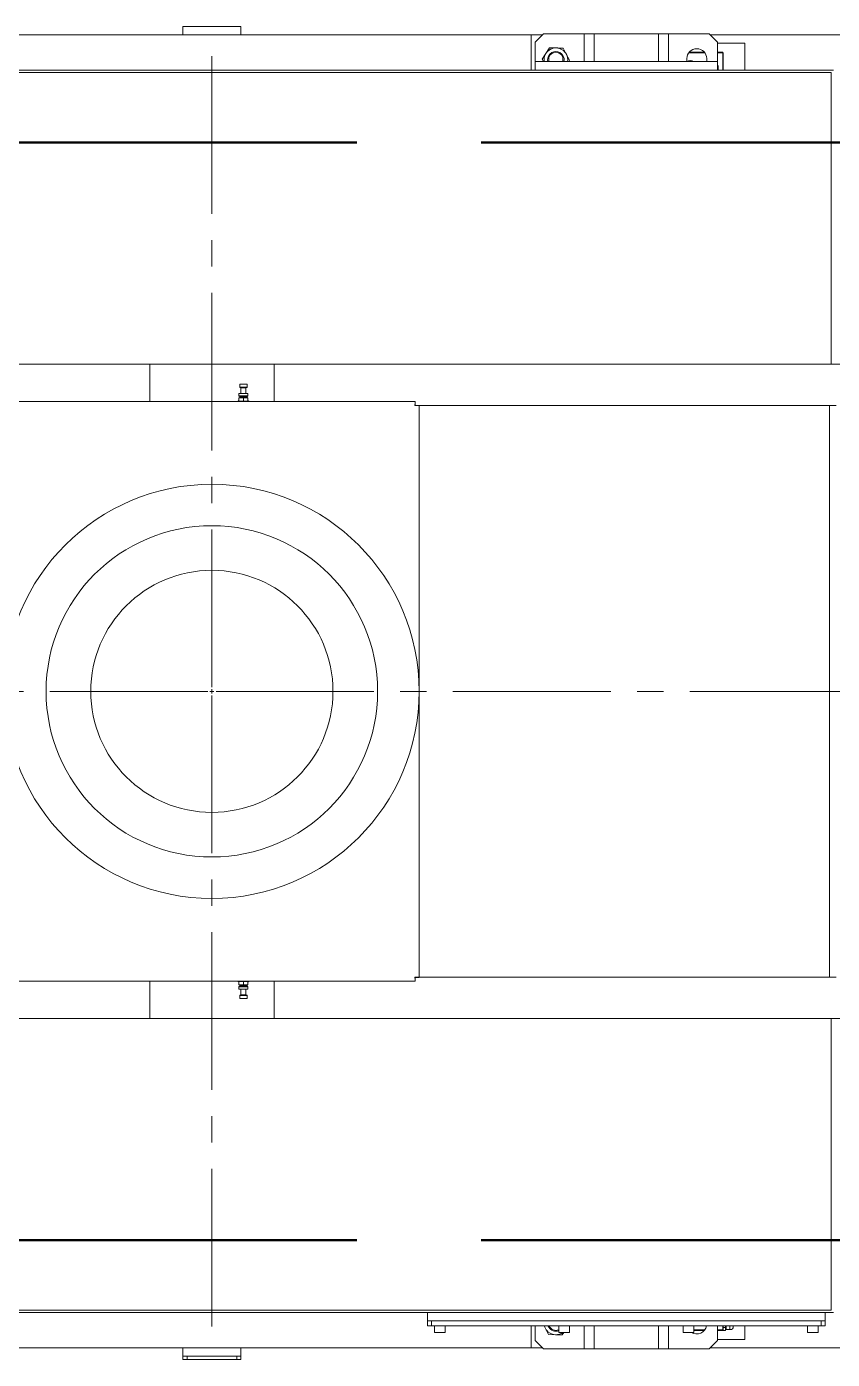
# Model space of a CAD drawing. Header units: millimetres. Extents: x 163705 to 1616509, y 81827 to 302547.
# Drawn here: x 915886 to 916858, y 145853 to 147462 of the extents above; entities that cross this region are included whole.
import ezdxf

# ---------------------------------------------------------------- set-up
doc = ezdxf.new("R2010")
doc.units = ezdxf.units.MM
doc.header["$LTSCALE"] = 10
doc.linetypes.add('ACAD_ISO02W100', pattern=[15, 12, -3])
doc.linetypes.add('CENTER2', pattern=[28.575, 19.05, -3.175, 3.175, -3.175])
doc.layers.add('1-中心线', color=1, linetype='CENTER2', lineweight=0)
doc.layers.add('1-设备轮廓', color=2, linetype='Continuous', lineweight=18)

# ---------------------------------------------------------------- blocks, each defined once
blk = doc.blocks.new('SW_CENTERMARKSYMBOL_0')
at = {"lineweight": 18}
for p, q in [((0, 5), (0, 774.5)), ((-5, 0), (-774.5, 0)), ((0, 0), (-2.5, 0)), ((0, 0), (0, 2.5)), ((0, 0), (0, -2.5)), ((0, 0), (2.5, 0)), ((5, 0), (774.5, 0)), ((0, -5), (0, -774.5))]:
    blk.add_line(p, q, dxfattribs=at)
blk = doc.blocks.new('G$C8841F3B5')
for p, q in [((1894.9, 1609), (1964.9, 1609)), ((1894.9, 1599), (1894.9, 1609)), ((1964.9, 1599), (1964.9, 1609)), ((1095.9, 1599), (1328.5, 1599)), ((1329.9, 1600.4), (1319.9, 1590.4)), ((1529.9, 1600.4), (1329.9, 1600.4)), ((1378.9, 1600.4), (1378.9, 1566.9)), ((1378.9, 1600.4), (1390.9, 1600.4)), ((1390.9, 1600.4), (1390.9, 1566.9)), ((1480.9, 1600.4), (1468.9, 1600.4)), ((1468.9, 1600.4), (1468.9, 1566.9)), ((1480.9, 1600.4), (1480.9, 1566.9)), ((1539.9, 1590.4), (1529.9, 1600.4)), ((1544.9, 1599), (1531.3, 1599)), ((1544.9, 1556.5), (1544.9, 1599)), ((1544.9, 1599), (2763.9, 1599)), ((1286.9, 1556.5), (1286.9, 1589)), ((1286.9, 1589), (1319.9, 1589)), ((1313.4, 1578), (1312.9, 1577.5)), ((1312.9, 1556.5), (1312.9, 1577.5)), ((1312.9, 1577.5), (1313.4, 1577.5)), ((1313.4, 1578), (1313.4, 1577.5)), ((1313.4, 1578), (1319.9, 1578)), ((1313.4, 1577.5), (1313.4, 1556.5)), ((1319.9, 1577.5), (1313.4, 1577.5)), ((1319.9, 1590.4), (1319.9, 1566.9)), ((1354.6, 1577.5), (1335.2, 1577.5)), ((1335.6, 1578), (1354.2, 1578)), ((1506.1, 1582.9), (1502.3, 1575.7)), ((1522.6, 1583.6), (1514.3, 1583.3)), ((1527, 1576.6), (1522.6, 1583.6)), ((1539.9, 1566.9), (1539.9, 1590.4)), ((1539.9, 1566.9), (1319.9, 1566.9)), ((1319.9, 1566.9), (1319.9, 1556.5)), ((1332.9, 1570.4), (1332.9, 1566.9)), ((1356.9, 1566.9), (1356.9, 1570.4)), ((1378.9, 1566.9), (1390.9, 1566.9)), ((1480.9, 1566.9), (1468.9, 1566.9)), ((1502.3, 1575.7), (1498.4, 1568.4)), ((1498.4, 1568.4), (1499.4, 1566.9)), ((1506.4, 1572), (1506.4, 1574.3)), ((1506.4, 1566.9), (1506.4, 1572)), ((1523.4, 1574.3), (1523.4, 1572)), ((1523.4, 1566.9), (1523.4, 1572)), ((1531.3, 1569.6), (1527, 1576.6)), ((1529.9, 1566.9), (1531.3, 1569.6)), ((1539.9, 1566.9), (1539.9, 1556.5)), ((1179.9, 1556.5), (2679.9, 1556.5)), ((1182.9, 1553.5), (1182.9, 1201.5)), ((2676.9, 1553.5), (1182.9, 1553.5)), ((1108.9, 1201.5), (1854.9, 1201.5)), ((1854.9, 1201.5), (2004.9, 1201.5)), ((1854.9, 1201.5), (1854.9, 1156.5)), ((2004.9, 1201.5), (2004.9, 1156.5)), ((2004.9, 1201.5), (2750.9, 1201.5)), ((1887.8, 1177.5), (1887.5, 1177.2)), ((1887.5, 1177.2), (1887.5, 1173.6)), ((1887.5, 1177.2), (1896.3, 1177.2)), ((1887.8, 1177.5), (1896, 1177.5)), ((1896.3, 1177.2), (1896, 1177.5)), ((1896.3, 1173.6), (1896.3, 1177.2)), ((1886.7, 1166.2), (1886.4, 1165.9)), ((1886.4, 1165.9), (1886.4, 1163.4)), ((1886.4, 1165.9), (1897.4, 1165.9)), ((1886.4, 1163.4), (1886.7, 1163)), ((1886.4, 1163.4), (1897.4, 1163.4)), ((1886.4, 1160.7), (1889.1, 1161)), ((1886.4, 1161), (1886.4, 1160.7)), ((1886.4, 1161), (1889.1, 1161)), ((1886.4, 1160.7), (1886.4, 1156.9)), ((1886.7, 1166.2), (1897.1, 1166.2)), ((1886.7, 1163), (1897.1, 1163)), ((1887.5, 1173.6), (1887.8, 1173.3)), ((1887.5, 1173.6), (1896.3, 1173.6)), ((1887.8, 1162.5), (1887.5, 1162.2)), ((1887.5, 1162.2), (1887.5, 1161)), ((1887.5, 1162.2), (1896.3, 1162.2)), ((1887.8, 1173.3), (1896, 1173.3)), ((1887.8, 1162.5), (1896, 1162.5)), ((1889.2, 1173.3), (1888.9, 1173)), ((1888.9, 1173), (1888.9, 1166.2)), ((1888.9, 1173), (1894.9, 1173)), ((1888.9, 1163), (1888.9, 1162.5)), ((1889.1, 1161), (1891.9, 1160.7)), ((1889.1, 1161), (1894.6, 1161)), ((1891.9, 1160.7), (1894.6, 1161)), ((1891.9, 1160.7), (1891.9, 1156.9)), ((1894.9, 1173), (1894.6, 1173.3)), ((1894.6, 1161), (1897.4, 1160.7)), ((1894.6, 1161), (1897.4, 1161)), ((1894.9, 1166.2), (1894.9, 1173)), ((1894.9, 1162.5), (1894.9, 1163)), ((1896, 1173.3), (1896.3, 1173.6)), ((1896.3, 1162.2), (1896, 1162.5)), ((1896.3, 1161), (1896.3, 1162.2)), ((1897.4, 1165.9), (1897.1, 1166.2)), ((1897.1, 1163), (1897.4, 1163.4)), ((1897.4, 1163.4), (1897.4, 1165.9)), ((1897.4, 1160.7), (1897.4, 1161)), ((1897.4, 1160.7), (1897.4, 1156.9)), ((1176.9, 1151.5), (1184.9, 1151.5)), ((1184.9, 461.5), (1184.9, 1151.5)), ((1184.9, 1151.5), (1679.9, 1151.5)), ((1679.9, 1151.8), (1683.9, 1151.8)), ((1679.9, 461.2), (1679.9, 1151.8)), ((2175.2, 1156.5), (1684.6, 1156.5)), ((1684.6, 1156.5), (1684.6, 1152.5)), ((1885.4, 1156.9), (1885, 1156.5)), ((1885.4, 1156.9), (1898.4, 1156.9)), ((1897.4, 1157.6), (1898, 1156.9)), ((1898.7, 1156.5), (1898.4, 1156.9)), ((1184.9, 461.5), (1176.9, 461.5)), ((1184.9, 461.5), (1679.9, 461.5)), ((1679.9, 461.2), (1683.9, 461.2)), ((1684.6, 456.5), (1684.6, 460.5)), ((1684.6, 456.5), (2175.2, 456.5)), ((1854.9, 411.5), (1854.9, 456.5)), ((1885, 456.5), (1885.4, 456.1)), ((1898.4, 456.1), (1885.4, 456.1)), ((1886.4, 455.4), (1885.8, 456.1)), ((1886.4, 452.3), (1886.4, 456.1)), ((1889.1, 452), (1886.4, 452.3)), ((1886.4, 452.3), (1886.4, 452)), ((1889.1, 452), (1886.4, 452)), ((1887.5, 452), (1887.5, 450.8)), ((1887.5, 450.8), (1887.8, 450.5)), ((1896.3, 450.8), (1887.5, 450.8)), ((1891.9, 452.3), (1889.1, 452)), ((1894.6, 452), (1889.1, 452)), ((1891.9, 452.3), (1891.9, 456.1)), ((1894.6, 452), (1891.9, 452.3)), ((1897.4, 452.3), (1894.6, 452)), ((1897.4, 452), (1894.6, 452)), ((1896, 450.5), (1896.3, 450.8)), ((1896.3, 450.8), (1896.3, 452)), ((1897.4, 452.3), (1897.4, 456.1)), ((1897.4, 452), (1897.4, 452.3)), ((1898.4, 456.1), (1898.7, 456.5)), ((2004.9, 411.5), (2004.9, 456.5)), ((1886.7, 450), (1886.4, 449.6)), ((1886.4, 449.6), (1886.4, 447.1)), ((1897.4, 449.6), (1886.4, 449.6)), ((1886.4, 447.1), (1886.7, 446.8)), ((1897.4, 447.1), (1886.4, 447.1)), ((1897.1, 450), (1886.7, 450)), ((1897.1, 446.8), (1886.7, 446.8)), ((1887.8, 439.7), (1887.5, 439.4)), ((1887.5, 439.4), (1887.5, 435.8)), ((1896.3, 439.4), (1887.5, 439.4)), ((1887.5, 435.8), (1887.8, 435.5)), ((1896.3, 435.8), (1887.5, 435.8)), ((1896, 450.5), (1887.8, 450.5)), ((1896, 439.7), (1887.8, 439.7)), ((1896, 435.5), (1887.8, 435.5)), ((1888.9, 450.5), (1888.9, 450)), ((1888.9, 446.8), (1888.9, 440)), ((1888.9, 440), (1889.2, 439.7)), ((1894.9, 440), (1888.9, 440)), ((1894.6, 439.7), (1894.9, 440)), ((1894.9, 450), (1894.9, 450.5)), ((1894.9, 440), (1894.9, 446.8)), ((1896.3, 439.4), (1896, 439.7)), ((1896, 435.5), (1896.3, 435.8)), ((1896.3, 435.8), (1896.3, 439.4)), ((1897.4, 449.6), (1897.1, 450)), ((1897.1, 446.8), (1897.4, 447.1)), ((1897.4, 447.1), (1897.4, 449.6)), ((1108.9, 411.5), (1854.9, 411.5)), ((1182.9, 411.5), (1182.9, 59.5)), ((2004.9, 411.5), (1854.9, 411.5)), ((2004.9, 411.5), (2750.9, 411.5)), ((1179.9, 56.5), (2679.9, 56.5)), ((1182.9, 59.5), (2676.9, 59.5)), ((1189.9, 46.5), (1189.9, 56.5)), ((1669.9, 46.5), (1669.9, 56.5)), ((1189.9, 40.5), (1189.9, 46.5)), ((1669.9, 46.5), (1189.9, 46.5)), ((1194.9, 40.5), (1189.9, 40.5)), ((1194.9, 46.5), (1194.9, 40.5)), ((1664.9, 46.5), (1194.9, 46.5)), ((1664.9, 40.5), (1194.9, 40.5)), ((1198.4, 40.5), (1198.4, 32.6)), ((1211.3, 32.5), (1198.5, 32.5)), ((1211.4, 32.6), (1211.4, 40.5)), ((1286.9, 40.5), (1286.9, 24)), ((1301.1, 38.2), (1301.1, 40.5)), ((1303.1, 36.2), (1305.1, 36.2)), ((1305.1, 36.1), (1305.1, 40.5)), ((1305.1, 36.1), (1309.6, 36.1)), ((1309.6, 36.1), (1309.6, 40.5)), ((1309.6, 36.2), (1310.4, 36.2)), ((1310.4, 38.5), (1310.4, 40.5)), ((1310.4, 38.5), (1312.9, 38.5)), ((1310.4, 35), (1310.4, 38.5)), ((1310.4, 35), (1313.4, 35)), ((1312.9, 35.5), (1312.9, 40.5)), ((1312.9, 35.5), (1313.4, 35)), ((1312.9, 35.5), (1313.4, 35.5)), ((1313.4, 40.5), (1313.4, 35.5)), ((1313.4, 35.5), (1313.4, 35)), ((1313.4, 35.5), (1319.9, 35.5)), ((1319.9, 35), (1313.4, 35)), ((1319.9, 40.5), (1319.9, 22.6)), ((1335.2, 35.5), (1348.4, 35.5)), ((1348.4, 35), (1335.6, 35)), ((1348.4, 40.5), (1348.4, 32.6)), ((1361.3, 32.5), (1348.5, 32.5)), ((1361.4, 32.6), (1361.4, 40.5)), ((1378.9, 12.6), (1378.9, 40.5)), ((1390.9, 12.6), (1390.9, 40.5)), ((1468.9, 12.6), (1468.9, 40.5)), ((1480.9, 12.6), (1480.9, 40.5)), ((1498.4, 40.5), (1498.4, 32.6)), ((1511.3, 32.5), (1498.5, 32.5)), ((1505.3, 32.5), (1507.2, 29.4)), ((1511.4, 32.6), (1511.4, 40.5)), ((1523.4, 40.5), (1523.4, 38.7)), ((1523.7, 30.1), (1527.5, 37.3)), ((1527.5, 37.3), (1529.2, 40.5)), ((1539.9, 22.6), (1539.9, 40.5)), ((1544.9, 14), (1544.9, 40.5)), ((1648.4, 40.5), (1648.4, 32.6)), ((1661.3, 32.5), (1648.5, 32.5)), ((1661.4, 32.6), (1661.4, 40.5)), ((1664.9, 40.5), (1664.9, 46.5)), ((1669.9, 40.5), (1664.9, 40.5)), ((1669.9, 46.5), (1669.9, 40.5)), ((1286.9, 24), (1319.9, 24)), ((1319.9, 22.6), (1329.9, 12.6)), ((1515.4, 29.7), (1523.7, 30.1)), ((1529.9, 12.6), (1539.9, 22.6)), ((1328.5, 14), (1095.9, 14)), ((1329.9, 12.6), (1529.9, 12.6)), ((1378.9, 12.6), (1390.9, 12.6)), ((1480.9, 12.6), (1468.9, 12.6)), ((1531.3, 14), (1544.9, 14)), ((2763.9, 14), (1544.9, 14)), ((1894.9, 14), (1894.9, 4)), ((1894.9, 0), (1894.9, 4)), ((1894.9, 4), (1899.9, 4)), ((1899.9, 0), (1894.9, 0)), ((1899.9, 4), (1899.9, 0)), ((1899.9, 4), (1959.9, 4)), ((1899.9, 0), (1959.9, 0)), ((1959.9, 0), (1959.9, 4)), ((1959.9, 4), (1964.9, 4)), ((1964.9, 0), (1959.9, 0)), ((1964.9, 14), (1964.9, 4)), ((1964.9, 4), (1964.9, 0))]:
    blk.add_line(p, q)
at = {"flags": 128}
for points in [[(1885.8, 1156.9), (1885.9, 1157), (1886.4, 1157.6)], [(1898, 456.1), (1897.9, 456), (1897.4, 455.4)], [(1524.2, 40.5), (1524, 40), (1523.4, 38.7)], [(1528.7, 40.5), (1528.3, 39), (1527.5, 37.3)]]:
    blk.add_lwpolyline(points, dxfattribs=at)
for radius in [250, 200, 146.1]:
    blk.add_circle((1929.9, 806.5), radius)
for centre, radius, start, end in [((1344.9, 1570.4), 12, 0, 180), ((1514.9, 1569), 14.3, 92.1631, 152.1631), ((1514.9, 1569), 10, 31.7883, 148.2117), ((1514.9, 1569), 9, 19.1881, 160.8119), ((1514.9, 1569), 14.3, 32.1631, 92.1631), ((1327.9, 1559), 9, 152.734, 196.1276), ((1352.9, 1559), 9, 63.6122, 119.1801), ((1514.9, 1569), 14.3, 152.1631, 188.6351), ((1514.9, 1569), 10, 148.2117, 192.3696), ((1514.9, 1569), 10, 347.6304, 31.7883), ((1514.9, 1569), 14.3, 351.3649, 32.1631), ((1198.5, 32.6), 0.1, 180, 270), ((1211.3, 32.6), 0.1, 270, 0), ((1303.1, 38.2), 2, 180, 270), ((1344.9, 42.6), 12, 189.9694, 302.8822), ((1348.5, 32.6), 0.1, 180, 270), ((1361.3, 32.6), 0.1, 270, 0), ((1498.5, 32.6), 0.1, 180, 270), ((1514.9, 44), 14.3, 233.7082, 272.1631), ((1511.3, 32.6), 0.1, 270, 0), ((1514.9, 44), 9, 247.1146, 337.1146), ((1514.9, 44), 10, 249.5127, 328.2117), ((1514.9, 44), 14.3, 272.1631, 332.1631), ((1648.5, 32.6), 0.1, 180, 270), ((1661.3, 32.6), 0.1, 270, 0)]:
    blk.add_arc(centre, radius, start, end)
for points, knots in [([(1514.3, 1583.3), (1512.2, 1583.2), (1509.5, 1583.1), (1506.7, 1583), (1506.1, 1582.9)], [0, 0, 0, 0, 0.774963, 1, 1, 1, 1]), ([(1507.2, 29.4), (1507.8, 29.5), (1510.5, 29.6), (1513.3, 29.7), (1515.4, 29.7)], [0, 0, 0, 0, 0.225037, 1, 1, 1, 1])]:
    blk.add_open_spline(points, degree=3, knots=knots)
for points in [[(1679.9, 1151.8), (1680, 1151.8), (1680.1, 1151.7), (1681.3, 1151.6), (1682.9, 1151.6), (1684.2, 1151.5), (1684.9, 1151.5)], [(1683.9, 1151.8), (1683.9, 1151.8), (1683.9, 1151.7), (1684.2, 1151.6), (1684.5, 1151.6), (1684.7, 1151.5), (1684.9, 1151.5)], [(1684.9, 1151.5), (1684.9, 1152.2), (1684.8, 1153.5), (1684.7, 1155.1), (1684.7, 1156.3), (1684.6, 1156.4), (1684.6, 1156.5)], [(1684.9, 1151.5), (1684.9, 1151.6), (1684.8, 1151.9), (1684.7, 1152.2), (1684.7, 1152.5), (1684.6, 1152.5), (1684.6, 1152.5)], [(1684.9, 461.5), (1684.2, 461.5), (1682.9, 461.4), (1681.3, 461.4), (1680.1, 461.3), (1680, 461.2), (1679.9, 461.2)], [(1684.9, 461.5), (1684.7, 461.5), (1684.5, 461.4), (1684.2, 461.4), (1683.9, 461.3), (1683.9, 461.2), (1683.9, 461.2)], [(1684.6, 456.5), (1684.6, 456.6), (1684.7, 456.7), (1684.7, 457.9), (1684.8, 459.5), (1684.9, 460.8), (1684.9, 461.5)], [(1684.6, 460.5), (1684.6, 460.5), (1684.7, 460.5), (1684.7, 460.8), (1684.8, 461.1), (1684.9, 461.4), (1684.9, 461.5)]]:
    blk.add_open_spline(points, degree=3)
at = {"layer": '1-中心线', "lineweight": 0}
blk.add_blockref('SW_CENTERMARKSYMBOL_0', (1929.9, 806.5), dxfattribs=at)

msp = doc.modelspace()

# ---------------------------------------------------------------- linework, layer by layer
at = {"layer": '1-设备轮廓', "color": 5, "linetype": 'ACAD_ISO02W100', "lineweight": 50, "ltscale": 5}
for points in [[(878184.06, 147322.132), (918109.06, 147322.132)], [(878184.06, 145997.132), (918109.06, 145997.132)]]:
    msp.add_lwpolyline(points, dxfattribs=at)

# ---------------------------------------------------------------- block references
at = {"layer": '1-设备轮廓', "xscale": -1}
msp.add_blockref('G$C8841F3B5', (918038.94, 145853.132), dxfattribs=at)

doc.saveas('drawing.dxf')
